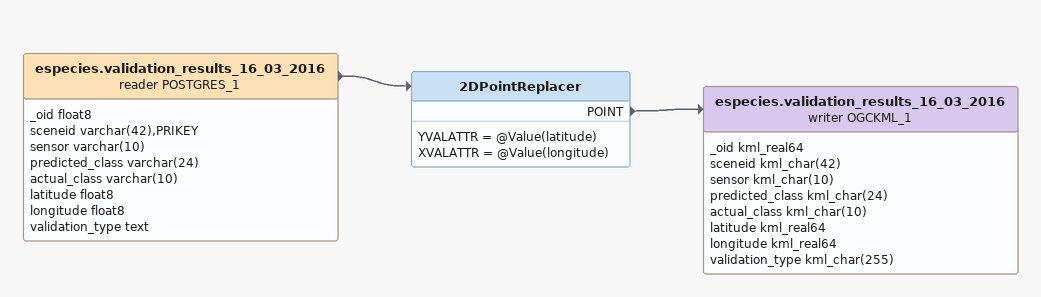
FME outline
especies.validation_results_16_03_2016 (reader POSTGRES_1)
    attributes: _oid float8, sceneid varchar(42),PRIKEY, sensor varchar(10), predicted_class varchar(24), actual_class varchar(10), latitude float8, longitude float8, validation_type text
    -> 2DPointReplacer
2DPointReplacer
    YVALATTR = @Value(latitude)
    XVALATTR = @Value(longitude)
    POINT -> especies.validation_results_16_03_2016 (writer OGCKML_1)
especies.validation_results_16_03_2016 (writer OGCKML_1)
    attributes: _oid kml_real64, sceneid kml_char(42), sensor kml_char(10), predicted_class kml_char(24), actual_class kml_char(10), latitude kml_real64, longitude kml_real64, validation_type kml_char(255)
